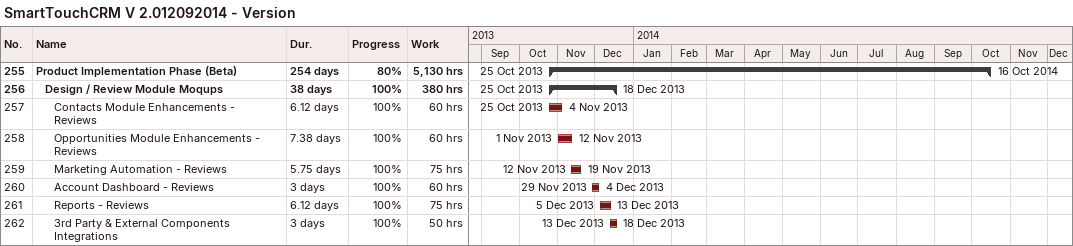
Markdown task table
SmartTouchCRM V 2.012092014 - Version

| ID | Level | Task | Duration | Start | Finish | % complete | Work (h) |
|---|---|---|---|---|---|---|---|
| 255 | 1 | **Product Implementation Phase (Beta)** | 254d | 2013-10-25 | 2014-10-16 | 80 | 5130 |
| 256 | 2 | **Design / Review Module Moqups** | 38d | 2013-10-25 | 2013-12-18 | 100 | 380 |
| 257 | 3 | Contacts Module Enhancements - Reviews | 6.12d | 2013-10-25 | 2013-11-04 | 100 | 60 |
| 258 | 3 | Opportunities Module Enhancements - Reviews | 7.38d | 2013-11-01 | 2013-11-12 | 100 | 60 |
| 259 | 3 | Marketing Automation - Reviews | 5.75d | 2013-11-12 | 2013-11-19 | 100 | 75 |
| 260 | 3 | Account Dashboard - Reviews | 3d | 2013-11-29 | 2013-12-04 | 100 | 60 |
| 261 | 3 | Reports - Reviews | 6.12d | 2013-12-05 | 2013-12-13 | 100 | 75 |
| 262 | 3 | 3rd Party & External Components Integrations | 3d | 2013-12-13 | 2013-12-18 | 100 | 50 |
